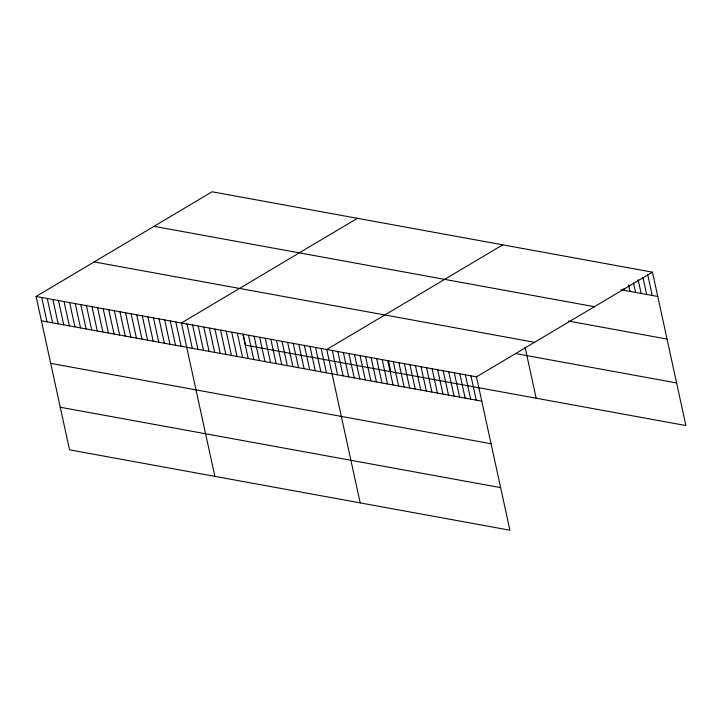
<?xml version="1.0" encoding="UTF-8"?>
<svg xmlns="http://www.w3.org/2000/svg" width="722" height="722" viewBox="0 0 722 722"><rect width="100%" height="100%" fill="white"/><g stroke="black" fill="none" stroke-linecap="round" stroke-linejoin="round"><path stroke-width="1.08" d="M36.1 296.453L476.475 376.839L509.912 530.219L69.538 449.833L36.1 296.453L212.088 191.781L652.462 272.167L685.9 425.547L245.525 345.161L243.097 334.006M357.408 218.306L181.421 322.987L214.867 476.358M502.729 244.839L326.741 349.511L360.188 502.882M476.475 376.839L652.462 272.167M621.155 289.793L657.76 296.471M154.012 226.329L594.386 306.706M568.34 321.055L667.047 339.069M94.176 261.915L534.551 342.291M515.707 353.581L676.613 382.949M41.398 320.767L481.773 401.152M50.684 363.365L491.059 443.741M60.251 407.244L500.626 487.621M647.607 274.324L652.21 295.46M642.977 277.537L646.668 294.45M638.131 279.694L641.127 293.439M633.501 282.916L635.577 292.428M628.645 285.073L630.035 291.417M624.025 288.286L624.485 290.406M525.065 347.264L536.175 398.21M470.924 375.828L476.222 400.132M465.383 374.808L470.681 399.122M459.833 373.797L465.139 398.111M454.291 372.787L459.589 397.1M448.741 371.776L454.048 396.089M443.2 370.765L448.497 395.078M437.649 369.754L442.956 394.059M432.108 368.743L437.406 393.048M426.567 367.724L431.864 392.037M421.016 366.713L426.314 391.026M415.475 365.702L420.773 390.015M409.925 364.691L415.231 389.005M404.383 363.68L409.681 387.994M398.833 362.67L404.139 386.974M393.291 361.65L398.589 385.963M388.418 360.531L390.855 371.686M387.741 360.639L393.048 384.952M382.2 359.628L387.497 383.942M376.649 358.617L381.956 382.931M371.108 357.607L376.406 381.92M365.567 356.596L370.864 380.9M360.016 355.585L365.314 379.889M354.475 354.565L359.773 378.879M348.925 353.554L354.231 377.868M343.383 352.544L348.681 376.857M337.833 351.533L343.14 375.846M332.291 350.522L337.589 374.835M321.155 348.491L326.452 372.796M315.568 347.472L320.866 371.776M309.973 346.443L315.279 370.756M304.386 345.423L309.684 369.736M298.8 344.403L304.097 368.716M293.213 343.383L298.511 367.697M287.618 342.363L292.924 366.677M282.031 341.344L287.329 365.657M276.445 340.324L281.742 364.637M270.849 339.304L276.156 363.617M265.263 338.284L270.56 362.597M259.676 337.264L264.974 361.578M254.081 336.244L259.388 360.558M248.494 335.225L253.792 359.538M242.908 334.205L248.206 358.518M237.312 333.185L242.619 357.498M231.726 332.165L237.024 356.478M226.139 331.145L231.437 355.459M220.544 330.125L225.851 354.439M214.957 329.106L220.255 353.419M209.371 328.086L214.669 352.39M203.775 327.066L209.082 351.37M198.189 326.046L203.487 350.35M192.603 325.026L197.9 349.331M187.016 324.007L192.314 348.311M175.834 321.958L181.132 346.271M170.248 320.938L175.545 345.251M164.652 319.918L169.959 344.232M159.066 318.898L164.363 343.212M153.479 317.879L158.777 342.192M147.884 316.859L153.19 341.172M142.297 315.839L147.595 340.152M136.711 314.819L142.008 339.132M131.115 313.799L136.422 338.113M125.529 312.779L130.826 337.093M119.942 311.76L125.24 336.073M114.347 310.74L119.653 335.053M108.76 309.72L114.058 334.033M103.174 308.7L108.471 333.013M97.578 307.68L102.885 331.994M91.992 306.66L97.289 330.974M86.405 305.641L91.703 329.954M80.819 304.621L86.117 328.934M75.223 303.601L80.53 327.905M69.637 302.581L74.935 326.885M64.05 301.561L69.348 325.866M58.455 300.542L63.762 324.846M52.868 299.522L58.166 323.826M47.282 298.502L52.58 322.806M41.686 297.473L46.993 321.786"/></g></svg>
